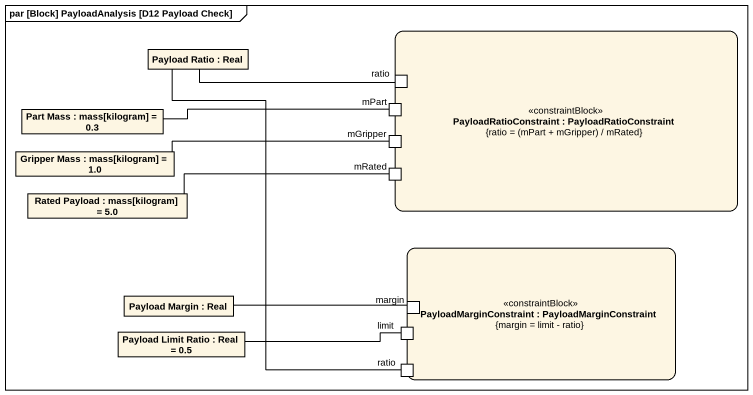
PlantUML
@startuml
mainframe par [Block] PayloadAnalysis [D12 Payload Check]
rectangle "Payload Ratio : Real" as Payload_Ratio
rectangle "PayloadRatioConstraint : PayloadRatioConstraint\n{ratio = (mPart + mGripper) / mRated}" as PayloadRatioConstraint <<constraintBlock>> {
  port ratio
  port mPart
  port mGripper
  port mRated
}
rectangle "Part Mass : mass[kilogram] = 0.3" as Part_Mass
rectangle "Gripper Mass : mass[kilogram] = 1.0" as Gripper_Mass
rectangle "Rated Payload : mass[kilogram] = 5.0" as Rated_Payload
rectangle "PayloadMarginConstraint : PayloadMarginConstraint\n{margin = limit - ratio}" as PayloadMarginConstraint <<constraintBlock>> {
  port margin
  port limit
  port "ratio" as ratio_2
}
rectangle "Payload Margin : Real" as Payload_Margin
rectangle "Payload Limit Ratio : Real = 0.5" as Payload_Limit_Ratio
Payload_Ratio -right- ratio
Payload_Ratio -- ratio_2
Part_Mass -right- mPart
Gripper_Mass -right- mGripper
Rated_Payload -right- mRated
Payload_Margin -right- margin
Payload_Limit_Ratio -right- limit
@enduml
